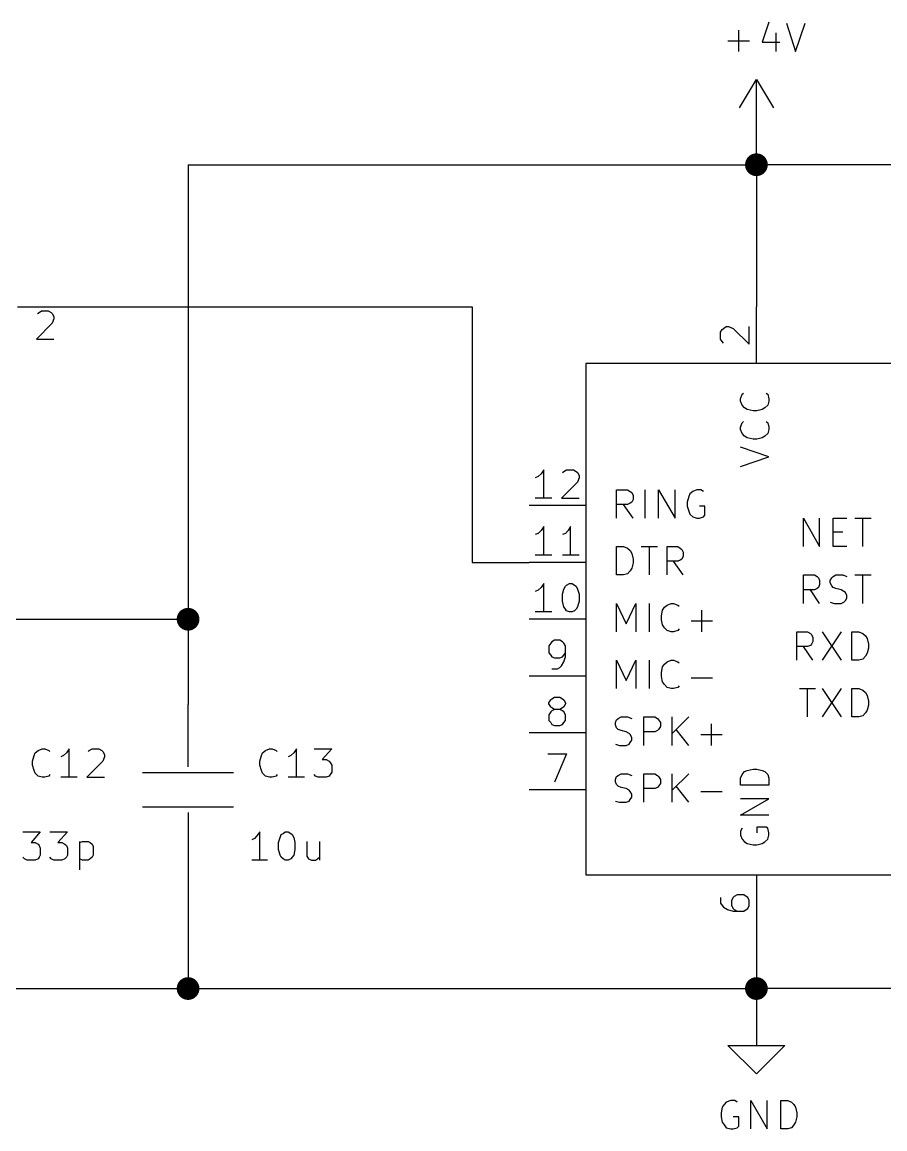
# Model space of a CAD drawing. Extents: x 10 to 410, y -287 to -10.
# Drawn here: x 232.61 to 271.17, y -156.13 to -106.66 of the extents above; entities that cross this region are included whole.
import ezdxf

# ---------------------------------------------------------------- set-up
doc = ezdxf.new("R2010")
doc.units = 0
doc.header["$MEASUREMENT"] = 0
for name, color, linetype in [('CYAN2', 4, 'CONTINUOUS'), ('GREEN2', 3, 'CONTINUOUS'), ('RED2', 1, 'CONTINUOUS')]:
    doc.layers.add(name, color=color, linetype=linetype)

msp = doc.modelspace()

# ---------------------------------------------------------------- linework, layer by layer
at = {"layer": 'CYAN2', "linetype": 'CONTINUOUS'}
for p, q in [((265.989, -106.655), (265.684, -107.544)), ((266.776, -106.705), (267.183, -107.975)), ((267.183, -107.975), (267.614, -106.705)), ((264.643, -107.975), (264.643, -107.01)), ((266.294, -107.137), (266.294, -107.975)), ((264.16, -107.493), (265.125, -107.493)), ((265.684, -107.544), (266.471, -107.544)), ((264.719, -123.495), (264.795, -123.292)), ((264.719, -123.596), (264.719, -123.495)), ((264.795, -123.774), (264.719, -123.596)), ((264.795, -123.292), (264.846, -123.241)), ((265.862, -123.241), (265.938, -123.292)), ((265.938, -123.292), (265.989, -123.495)), ((265.989, -123.596), (265.938, -123.774)), ((265.989, -123.495), (265.989, -123.596)), ((264.897, -123.901), (264.795, -123.774)), ((265.024, -123.977), (264.897, -123.901)), ((265.278, -124.028), (265.024, -123.977)), ((265.455, -124.028), (265.278, -124.028)), ((265.684, -123.977), (265.455, -124.028)), ((265.811, -123.901), (265.684, -123.977)), ((265.938, -123.774), (265.811, -123.901)), ((264.719, -124.765), (264.795, -124.562)), ((264.795, -124.562), (264.846, -124.511)), ((265.862, -124.511), (265.938, -124.562)), ((265.938, -124.562), (265.989, -124.765)), ((264.719, -124.866), (264.719, -124.765)), ((264.795, -125.044), (264.719, -124.866)), ((264.897, -125.171), (264.795, -125.044)), ((265.024, -125.247), (264.897, -125.171)), ((265.811, -125.171), (265.684, -125.247)), ((265.938, -125.044), (265.811, -125.171)), ((265.989, -124.866), (265.938, -125.044)), ((265.989, -124.765), (265.989, -124.866)), ((265.989, -126.086), (264.719, -125.654)), ((265.278, -125.298), (265.024, -125.247)), ((265.455, -125.298), (265.278, -125.298)), ((265.684, -125.247), (265.455, -125.298)), ((264.719, -126.517), (265.989, -126.086)), ((259.182, -128.829), (259.182, -127.559)), ((259.182, -127.559), (259.664, -127.559)), ((259.664, -127.559), (259.791, -127.635)), ((259.791, -127.635), (259.867, -127.686)), ((260.452, -128.829), (260.452, -127.559)), ((261.061, -128.829), (261.061, -127.559)), ((261.061, -127.559), (261.798, -128.829)), ((261.798, -128.829), (261.798, -127.559)), ((262.585, -127.635), (262.458, -127.737)), ((262.763, -127.559), (262.585, -127.635)), ((262.941, -127.559), (262.763, -127.559)), ((263.068, -127.635), (262.941, -127.559)), ((259.867, -128.118), (259.791, -128.168)), ((259.867, -127.686), (259.918, -127.813)), ((259.918, -127.991), (259.867, -128.118)), ((259.918, -127.813), (259.918, -127.991)), ((262.407, -127.864), (262.331, -128.118)), ((262.331, -128.118), (262.331, -128.295)), ((262.458, -127.737), (262.407, -127.864)), ((259.664, -128.219), (259.182, -128.219)), ((259.918, -128.829), (259.486, -128.219)), ((259.791, -128.168), (259.664, -128.219)), ((262.331, -128.295), (262.407, -128.524)), ((262.407, -128.524), (262.458, -128.651)), ((263.119, -128.295), (262.89, -128.295)), ((263.119, -128.702), (263.119, -128.295)), ((262.458, -128.651), (262.585, -128.778)), ((262.585, -128.778), (262.763, -128.829)), ((262.763, -128.829), (262.89, -128.829)), ((262.89, -128.829), (263.068, -128.778)), ((263.068, -128.778), (263.119, -128.702)), ((267.538, -130.099), (267.538, -128.829)), ((267.538, -128.829), (268.249, -130.099)), ((268.249, -130.099), (268.249, -128.829)), ((268.859, -130.099), (268.859, -128.829)), ((268.859, -128.829), (269.469, -128.829)), ((269.824, -128.829), (270.561, -128.829)), ((270.18, -130.099), (270.18, -128.829)), ((268.859, -129.438), (269.291, -129.438)), ((259.182, -131.369), (259.182, -130.099)), ((259.182, -130.099), (259.486, -130.099)), ((259.486, -130.099), (259.664, -130.175)), ((260.274, -130.099), (261.01, -130.099)), ((260.655, -131.369), (260.655, -130.099)), ((261.442, -131.369), (261.442, -130.099)), ((261.442, -130.099), (261.925, -130.099)), ((261.925, -130.099), (262.026, -130.175)), ((269.469, -130.099), (268.859, -130.099)), ((259.664, -130.175), (259.791, -130.277)), ((259.791, -130.277), (259.867, -130.404)), ((259.867, -130.404), (259.918, -130.658)), ((262.026, -130.175), (262.103, -130.226)), ((262.103, -130.226), (262.153, -130.353)), ((262.153, -130.531), (262.103, -130.658)), ((262.153, -130.353), (262.153, -130.531)), ((259.867, -131.064), (259.791, -131.191)), ((259.918, -130.835), (259.867, -131.064)), ((259.918, -130.658), (259.918, -130.835)), ((261.925, -130.759), (261.442, -130.759)), ((262.153, -131.369), (261.722, -130.759)), ((262.026, -130.708), (261.925, -130.759)), ((262.103, -130.658), (262.026, -130.708)), ((259.486, -131.369), (259.182, -131.369)), ((259.664, -131.318), (259.486, -131.369)), ((259.791, -131.191), (259.664, -131.318)), ((267.538, -132.639), (267.538, -131.369)), ((267.538, -131.369), (268.021, -131.369)), ((268.021, -131.369), (268.148, -131.445)), ((268.148, -131.445), (268.199, -131.496)), ((268.199, -131.496), (268.249, -131.623)), ((268.732, -131.623), (268.808, -131.496)), ((268.808, -131.496), (268.859, -131.445)), ((268.859, -131.445), (268.986, -131.369)), ((268.986, -131.369), (269.291, -131.369)), ((269.291, -131.369), (269.469, -131.445)), ((269.824, -131.369), (270.561, -131.369)), ((270.18, -132.639), (270.18, -131.369)), ((268.021, -132.029), (267.538, -132.029)), ((268.249, -132.639), (267.843, -132.029)), ((268.148, -131.978), (268.021, -132.029)), ((268.199, -131.928), (268.148, -131.978)), ((268.249, -131.801), (268.199, -131.928)), ((268.249, -131.623), (268.249, -131.801)), ((268.732, -131.724), (268.732, -131.623)), ((268.808, -131.851), (268.732, -131.724)), ((268.859, -131.928), (268.808, -131.851)), ((268.986, -131.978), (268.859, -131.928)), ((269.215, -132.029), (268.986, -131.978)), ((269.342, -132.105), (269.215, -132.029)), ((269.418, -132.156), (269.342, -132.105)), ((268.732, -132.588), (268.91, -132.639)), ((269.215, -132.639), (269.342, -132.588)), ((269.342, -132.588), (269.418, -132.512)), ((269.469, -132.283), (269.418, -132.156)), ((269.418, -132.512), (269.469, -132.41)), ((269.469, -132.41), (269.469, -132.283)), ((259.182, -133.909), (259.182, -132.639)), ((259.182, -132.639), (259.613, -133.553)), ((259.613, -133.553), (260.045, -132.639)), ((260.045, -132.639), (260.045, -133.909)), ((260.655, -133.909), (260.655, -132.639)), ((261.188, -133.198), (261.239, -132.944)), ((261.239, -132.944), (261.315, -132.817)), ((261.315, -132.817), (261.442, -132.715)), ((261.442, -132.715), (261.62, -132.639)), ((261.62, -132.639), (261.722, -132.639)), ((261.722, -132.639), (261.925, -132.715)), ((261.925, -132.715), (261.976, -132.766)), ((262.992, -133.909), (262.992, -132.944)), ((268.91, -132.639), (269.215, -132.639)), ((261.188, -133.375), (261.188, -133.198)), ((261.239, -133.604), (261.188, -133.375)), ((262.509, -133.426), (263.474, -133.426)), ((261.315, -133.731), (261.239, -133.604)), ((261.442, -133.858), (261.315, -133.731)), ((261.62, -133.909), (261.442, -133.858)), ((261.722, -133.909), (261.62, -133.909)), ((261.925, -133.858), (261.722, -133.909)), ((261.976, -133.782), (261.925, -133.858)), ((267.233, -135.179), (267.233, -133.909)), ((267.233, -133.909), (267.716, -133.909)), ((267.716, -133.909), (267.843, -133.985)), ((267.843, -133.985), (267.894, -134.036)), ((267.894, -134.036), (267.945, -134.163)), ((268.376, -133.909), (269.215, -135.179)), ((269.215, -133.909), (268.376, -135.179)), ((269.697, -135.179), (269.697, -133.909)), ((269.697, -133.909), (270.002, -133.909)), ((270.002, -133.909), (270.18, -133.985)), ((270.18, -133.985), (270.307, -134.087)), ((270.307, -134.087), (270.383, -134.214)), ((267.716, -134.569), (267.233, -134.569)), ((267.945, -135.179), (267.538, -134.569)), ((267.843, -134.518), (267.716, -134.569)), ((267.894, -134.468), (267.843, -134.518)), ((267.945, -134.341), (267.894, -134.468)), ((267.945, -134.163), (267.945, -134.341)), ((270.383, -134.214), (270.434, -134.468)), ((270.434, -134.468), (270.434, -134.645)), ((270.307, -135.001), (270.18, -135.128)), ((270.383, -134.874), (270.307, -135.001)), ((270.434, -134.645), (270.383, -134.874)), ((259.182, -136.449), (259.182, -135.179)), ((259.182, -135.179), (259.613, -136.093)), ((259.613, -136.093), (260.045, -135.179)), ((260.045, -135.179), (260.045, -136.449)), ((260.655, -136.449), (260.655, -135.179)), ((261.188, -135.738), (261.239, -135.484)), ((261.239, -135.484), (261.315, -135.357)), ((261.315, -135.357), (261.442, -135.255)), ((261.442, -135.255), (261.62, -135.179)), ((261.62, -135.179), (261.722, -135.179)), ((261.722, -135.179), (261.925, -135.255)), ((261.925, -135.255), (261.976, -135.306)), ((270.002, -135.179), (269.697, -135.179)), ((270.18, -135.128), (270.002, -135.179)), ((261.188, -135.915), (261.188, -135.738)), ((261.239, -136.144), (261.188, -135.915)), ((262.509, -135.966), (263.474, -135.966)), ((261.315, -136.271), (261.239, -136.144)), ((261.442, -136.398), (261.315, -136.271)), ((261.62, -136.449), (261.442, -136.398)), ((261.722, -136.449), (261.62, -136.449)), ((261.925, -136.398), (261.722, -136.449)), ((261.976, -136.322), (261.925, -136.398)), ((267.36, -136.449), (268.072, -136.449)), ((267.716, -137.719), (267.716, -136.449)), ((268.376, -136.449), (269.215, -137.719)), ((269.215, -136.449), (268.376, -137.719)), ((269.697, -137.719), (269.697, -136.449)), ((269.697, -136.449), (270.002, -136.449)), ((270.002, -136.449), (270.18, -136.525)), ((270.18, -136.525), (270.307, -136.627)), ((270.307, -136.627), (270.383, -136.754)), ((270.383, -136.754), (270.434, -137.008)), ((270.434, -137.008), (270.434, -137.185)), ((270.307, -137.541), (270.18, -137.668)), ((270.383, -137.414), (270.307, -137.541)), ((270.434, -137.185), (270.383, -137.414)), ((259.131, -137.973), (259.182, -137.846)), ((259.131, -138.074), (259.131, -137.973)), ((259.182, -137.846), (259.258, -137.795)), ((259.258, -137.795), (259.385, -137.719)), ((259.385, -137.719), (259.664, -137.719)), ((259.664, -137.719), (259.867, -137.795)), ((260.401, -138.989), (260.401, -137.719)), ((260.401, -137.719), (260.883, -137.719)), ((260.883, -137.719), (261.01, -137.795)), ((261.01, -137.795), (261.061, -137.846)), ((261.061, -137.846), (261.137, -137.973)), ((261.137, -137.973), (261.137, -138.151)), ((261.671, -138.989), (261.671, -137.719)), ((262.407, -137.719), (261.671, -138.455)), ((263.423, -138.989), (263.423, -138.024)), ((270.002, -137.719), (269.697, -137.719)), ((270.18, -137.668), (270.002, -137.719)), ((259.182, -138.201), (259.131, -138.074)), ((259.258, -138.278), (259.182, -138.201)), ((259.385, -138.328), (259.258, -138.278)), ((259.613, -138.379), (259.385, -138.328)), ((259.74, -138.455), (259.613, -138.379)), ((259.791, -138.506), (259.74, -138.455)), ((259.867, -138.633), (259.791, -138.506)), ((260.883, -138.379), (260.401, -138.379)), ((261.01, -138.328), (260.883, -138.379)), ((261.061, -138.278), (261.01, -138.328)), ((261.137, -138.151), (261.061, -138.278)), ((262.407, -138.989), (261.849, -138.278)), ((262.941, -138.506), (263.906, -138.506)), ((259.131, -138.938), (259.309, -138.989)), ((259.309, -138.989), (259.613, -138.989)), ((259.613, -138.989), (259.74, -138.938)), ((259.74, -138.938), (259.791, -138.862)), ((259.791, -138.862), (259.867, -138.76)), ((259.867, -138.76), (259.867, -138.633)), ((233.07, -139.7), (233.147, -139.446)), ((233.147, -139.446), (233.197, -139.319)), ((233.197, -139.319), (233.324, -139.217)), ((233.324, -139.217), (233.502, -139.141)), ((233.502, -139.141), (233.629, -139.141)), ((233.629, -139.141), (233.807, -139.217)), ((233.807, -139.217), (233.858, -139.268)), ((234.467, -139.446), (234.34, -139.497)), ((234.594, -139.319), (234.467, -139.446)), ((234.721, -139.141), (234.594, -139.319)), ((234.721, -140.411), (234.721, -139.141)), ((235.56, -139.268), (235.61, -139.217)), ((235.61, -139.217), (235.737, -139.141)), ((235.737, -139.141), (236.042, -139.141)), ((236.042, -139.141), (236.169, -139.217)), ((236.169, -139.217), (236.22, -139.268)), ((236.22, -139.268), (236.296, -139.395)), ((236.296, -139.497), (236.22, -139.7)), ((236.296, -139.395), (236.296, -139.497)), ((243.23, -139.7), (243.307, -139.446)), ((243.307, -139.446), (243.357, -139.319)), ((243.357, -139.319), (243.484, -139.217)), ((243.484, -139.217), (243.662, -139.141)), ((243.662, -139.141), (243.789, -139.141)), ((243.789, -139.141), (243.967, -139.217)), ((243.967, -139.217), (244.018, -139.268)), ((244.627, -139.446), (244.5, -139.497)), ((244.754, -139.319), (244.627, -139.446)), ((244.881, -139.141), (244.754, -139.319)), ((244.881, -140.411), (244.881, -139.141)), ((245.669, -139.141), (246.456, -139.141)), ((246.456, -139.141), (246.024, -139.624)), ((233.07, -139.878), (233.07, -139.7)), ((233.147, -140.106), (233.07, -139.878)), ((236.22, -139.7), (235.509, -140.411)), ((243.23, -139.878), (243.23, -139.7)), ((243.307, -140.106), (243.23, -139.878)), ((246.024, -139.624), (246.202, -139.624)), ((246.202, -139.624), (246.329, -139.7)), ((246.329, -139.7), (246.38, -139.751)), ((246.38, -139.751), (246.456, -139.878)), ((246.456, -139.878), (246.456, -140.183)), ((233.197, -140.233), (233.147, -140.106)), ((233.324, -140.36), (233.197, -140.233)), ((233.502, -140.411), (233.324, -140.36)), ((233.629, -140.411), (233.502, -140.411)), ((233.807, -140.36), (233.629, -140.411)), ((233.858, -140.284), (233.807, -140.36)), ((235.077, -140.411), (234.34, -140.411)), ((235.509, -140.411), (236.296, -140.411)), ((243.357, -140.233), (243.307, -140.106)), ((243.484, -140.36), (243.357, -140.233)), ((243.662, -140.411), (243.484, -140.36)), ((243.789, -140.411), (243.662, -140.411)), ((243.967, -140.36), (243.789, -140.411)), ((244.018, -140.284), (243.967, -140.36)), ((245.237, -140.411), (244.5, -140.411)), ((245.72, -140.36), (245.669, -140.284)), ((245.847, -140.411), (245.72, -140.36)), ((246.202, -140.411), (245.847, -140.411)), ((246.329, -140.36), (246.202, -140.411)), ((246.38, -140.284), (246.329, -140.36)), ((246.456, -140.183), (246.38, -140.284)), ((259.131, -140.513), (259.182, -140.386)), ((259.131, -140.614), (259.131, -140.513)), ((259.182, -140.386), (259.258, -140.335)), ((259.258, -140.335), (259.385, -140.259)), ((259.385, -140.259), (259.664, -140.259)), ((259.664, -140.259), (259.867, -140.335)), ((260.401, -141.529), (260.401, -140.259)), ((260.401, -140.259), (260.883, -140.259)), ((260.883, -140.259), (261.01, -140.335)), ((261.01, -140.335), (261.061, -140.386)), ((261.061, -140.386), (261.137, -140.513)), ((261.137, -140.513), (261.137, -140.691)), ((261.671, -141.529), (261.671, -140.259)), ((262.407, -140.259), (261.671, -140.995)), ((264.719, -140.462), (264.795, -140.284)), ((264.719, -140.767), (264.719, -140.462)), ((264.795, -140.284), (264.897, -140.157)), ((264.897, -140.157), (265.024, -140.106)), ((265.024, -140.106), (265.278, -140.056)), ((265.278, -140.056), (265.455, -140.056)), ((265.455, -140.056), (265.684, -140.106)), ((265.684, -140.106), (265.811, -140.157)), ((265.811, -140.157), (265.938, -140.284)), ((265.938, -140.284), (265.989, -140.462)), ((265.989, -140.462), (265.989, -140.767)), ((259.182, -140.741), (259.131, -140.614)), ((259.258, -140.818), (259.182, -140.741)), ((259.385, -140.868), (259.258, -140.818)), ((259.613, -140.919), (259.385, -140.868)), ((259.74, -140.995), (259.613, -140.919)), ((259.791, -141.046), (259.74, -140.995)), ((260.883, -140.919), (260.401, -140.919)), ((261.01, -140.868), (260.883, -140.919)), ((261.061, -140.818), (261.01, -140.868)), ((261.137, -140.691), (261.061, -140.818)), ((262.407, -141.529), (261.849, -140.818)), ((265.989, -140.767), (264.719, -140.767)), ((259.131, -141.478), (259.309, -141.529)), ((259.613, -141.529), (259.74, -141.478)), ((259.74, -141.478), (259.791, -141.402)), ((259.867, -141.173), (259.791, -141.046)), ((259.791, -141.402), (259.867, -141.3)), ((259.867, -141.3), (259.867, -141.173)), ((262.941, -141.046), (263.906, -141.046)), ((264.719, -142.113), (265.989, -141.376)), ((265.989, -141.376), (264.719, -141.376)), ((259.309, -141.529), (259.613, -141.529)), ((265.989, -142.113), (264.719, -142.113)), ((232.639, -142.85), (233.426, -142.85)), ((233.426, -142.85), (233.02, -143.332)), ((233.858, -142.85), (234.645, -142.85)), ((234.645, -142.85), (234.213, -143.332)), ((243.23, -142.85), (243.103, -143.027)), ((243.23, -144.12), (243.23, -142.85)), ((244.145, -143.104), (244.196, -142.977)), ((244.196, -142.977), (244.272, -142.926)), ((244.272, -142.926), (244.373, -142.85)), ((244.373, -142.85), (244.5, -142.85)), ((244.5, -142.85), (244.627, -142.926)), ((244.627, -142.926), (244.678, -142.977)), ((244.678, -142.977), (244.754, -143.104)), ((264.795, -142.697), (264.719, -142.824)), ((264.719, -142.824), (264.719, -143.002)), ((265.862, -142.646), (265.455, -142.646)), ((265.455, -142.646), (265.455, -142.9)), ((265.938, -142.697), (265.862, -142.646)), ((265.989, -142.9), (265.938, -142.697)), ((265.989, -143.002), (265.989, -142.9)), ((233.02, -143.332), (233.197, -143.332)), ((233.197, -143.332), (233.324, -143.408)), ((233.324, -143.408), (233.375, -143.459)), ((233.375, -143.459), (233.426, -143.586)), ((234.213, -143.332), (234.391, -143.332)), ((234.391, -143.332), (234.518, -143.408)), ((234.518, -143.408), (234.594, -143.459)), ((234.594, -143.459), (234.645, -143.586)), ((235.179, -143.281), (235.179, -144.551)), ((235.179, -143.332), (235.306, -143.281)), ((235.306, -143.281), (235.56, -143.281)), ((235.56, -143.281), (235.661, -143.332)), ((235.661, -143.332), (235.737, -143.408)), ((235.737, -143.408), (235.788, -143.51)), ((243.002, -143.154), (242.875, -143.205)), ((243.103, -143.027), (243.002, -143.154)), ((244.069, -143.332), (244.145, -143.104)), ((244.069, -143.637), (244.069, -143.332)), ((244.754, -143.104), (244.805, -143.332)), ((244.805, -143.332), (244.805, -143.637)), ((245.339, -143.281), (245.339, -143.942)), ((245.897, -143.281), (245.897, -144.12)), ((264.719, -143.002), (264.795, -143.18)), ((264.795, -143.18), (264.897, -143.307)), ((264.897, -143.307), (265.024, -143.383)), ((265.024, -143.383), (265.278, -143.434)), ((265.278, -143.434), (265.455, -143.434)), ((265.455, -143.434), (265.684, -143.383)), ((265.684, -143.383), (265.811, -143.307)), ((265.811, -143.307), (265.938, -143.18)), ((265.938, -143.18), (265.989, -143.002)), ((233.426, -143.891), (233.375, -143.993)), ((233.426, -143.586), (233.426, -143.891)), ((234.645, -143.891), (234.594, -143.993)), ((234.645, -143.586), (234.645, -143.891)), ((235.788, -143.891), (235.737, -143.993)), ((235.788, -143.51), (235.788, -143.891)), ((244.145, -143.891), (244.069, -143.637)), ((244.196, -143.993), (244.145, -143.891)), ((244.754, -143.891), (244.678, -143.993)), ((244.805, -143.637), (244.754, -143.891)), ((245.339, -143.942), (245.415, -144.069)), ((232.715, -144.069), (232.639, -143.993)), ((232.842, -144.12), (232.715, -144.069)), ((233.197, -144.12), (232.842, -144.12)), ((233.324, -144.069), (233.197, -144.12)), ((233.375, -143.993), (233.324, -144.069)), ((233.909, -144.069), (233.858, -143.993)), ((234.036, -144.12), (233.909, -144.069)), ((234.391, -144.12), (234.036, -144.12)), ((234.518, -144.069), (234.391, -144.12)), ((234.594, -143.993), (234.518, -144.069)), ((235.306, -144.12), (235.179, -144.069)), ((235.56, -144.12), (235.306, -144.12)), ((235.661, -144.069), (235.56, -144.12)), ((235.737, -143.993), (235.661, -144.069)), ((243.586, -144.12), (242.875, -144.12)), ((244.272, -144.069), (244.196, -143.993)), ((244.373, -144.12), (244.272, -144.069)), ((244.5, -144.12), (244.373, -144.12)), ((244.627, -144.069), (244.5, -144.12)), ((244.678, -143.993), (244.627, -144.069)), ((245.415, -144.069), (245.542, -144.12)), ((245.542, -144.12), (245.72, -144.12)), ((245.72, -144.12), (245.821, -144.069)), ((245.821, -144.069), (245.897, -143.993)), ((264.287, -154.864), (264.084, -154.94)), ((264.465, -154.864), (264.287, -154.864)), ((264.566, -154.94), (264.465, -154.864)), ((265.176, -156.134), (265.176, -154.864)), ((265.176, -154.864), (265.913, -156.134)), ((265.913, -156.134), (265.913, -154.864)), ((266.522, -156.134), (266.522, -154.864)), ((266.522, -154.864), (266.827, -154.864)), ((266.827, -154.864), (267.005, -154.94)), ((263.906, -155.169), (263.855, -155.423)), ((263.982, -155.042), (263.906, -155.169)), ((264.084, -154.94), (263.982, -155.042)), ((267.005, -154.94), (267.106, -155.042)), ((267.106, -155.042), (267.183, -155.169)), ((267.183, -155.169), (267.233, -155.423)), ((263.855, -155.423), (263.855, -155.6)), ((263.855, -155.6), (263.906, -155.829)), ((263.906, -155.829), (263.982, -155.956)), ((264.643, -155.6), (264.389, -155.6)), ((264.643, -156.007), (264.643, -155.6)), ((267.183, -155.829), (267.106, -155.956)), ((267.233, -155.6), (267.183, -155.829)), ((267.233, -155.423), (267.233, -155.6)), ((263.982, -155.956), (264.084, -156.083)), ((264.084, -156.083), (264.287, -156.134)), ((264.287, -156.134), (264.389, -156.134)), ((264.389, -156.134), (264.566, -156.083)), ((264.566, -156.083), (264.643, -156.007)), ((266.827, -156.134), (266.522, -156.134)), ((267.005, -156.083), (266.827, -156.134)), ((267.106, -155.956), (267.005, -156.083))]:
    msp.add_line(p, q, dxfattribs=at)
at = {"layer": 'GREEN2', "linetype": 'CONTINUOUS'}
for p, q in [((265.43, -113.03), (265.43, -111.76)), ((240.03, -113.03), (265.43, -113.03)), ((240.03, -113.03), (240.03, -133.35)), ((287.02, -113.03), (265.43, -113.03)), ((265.43, -113.03), (265.43, -119.38)), ((234.95, -119.38), (252.73, -119.38)), ((252.73, -119.38), (252.73, -130.81)), ((252.73, -130.81), (255.27, -130.81)), ((229.87, -133.35), (240.03, -133.35)), ((240.03, -133.35), (240.03, -137.16)), ((240.03, -144.78), (240.03, -149.86)), ((265.43, -147.32), (265.43, -149.86)), ((229.87, -149.86), (240.03, -149.86)), ((240.03, -149.86), (265.43, -149.86)), ((265.43, -149.86), (265.43, -151.13)), ((297.18, -149.86), (265.43, -149.86))]:
    msp.add_line(p, q, dxfattribs=at)
at = {"layer": 'GREEN2', "const_width": 0.508}
for points in [[(265.176, -113.03, 1), (265.684, -113.03, 1)], [(239.776, -133.35, 1), (240.284, -133.35, 1)], [(239.776, -149.86, 1), (240.284, -149.86, 1)], [(265.176, -149.86, 1), (265.684, -149.86, 1)]]:
    msp.add_lwpolyline(points, format="xyb", close=True, dxfattribs=at)
at = {"layer": 'RED2', "linetype": 'CONTINUOUS'}
for p, q in [((264.668, -110.49), (265.43, -109.22)), ((265.43, -111.76), (265.43, -109.22)), ((265.43, -109.22), (266.192, -110.49)), ((232.41, -119.38), (234.95, -119.38)), ((233.299, -119.685), (233.375, -119.634)), ((233.375, -119.634), (233.477, -119.558)), ((233.477, -119.558), (233.782, -119.558)), ((233.782, -119.558), (233.909, -119.634)), ((233.909, -119.634), (233.959, -119.685)), ((233.959, -119.685), (234.036, -119.812)), ((265.43, -121.92), (265.43, -119.38)), ((233.959, -120.117), (233.248, -120.828)), ((234.036, -119.913), (233.959, -120.117)), ((234.036, -119.812), (234.036, -119.913)), ((263.83, -120.523), (263.906, -120.396)), ((263.83, -120.828), (263.83, -120.523)), ((263.906, -120.396), (263.957, -120.345)), ((263.957, -120.345), (264.084, -120.269)), ((264.084, -120.269), (264.185, -120.269)), ((264.185, -120.269), (264.389, -120.345)), ((264.389, -120.345), (265.1, -121.056)), ((265.1, -121.056), (265.1, -120.269)), ((233.248, -120.828), (234.036, -120.828)), ((263.906, -120.929), (263.83, -120.828)), ((263.957, -121.006), (263.906, -120.929)), ((257.81, -121.92), (257.81, -144.78)), ((271.78, -121.92), (257.81, -121.92)), ((255.676, -126.975), (255.549, -127.025)), ((255.803, -126.848), (255.676, -126.975)), ((255.93, -126.67), (255.803, -126.848)), ((255.93, -127.94), (255.93, -126.67)), ((256.769, -126.797), (256.819, -126.746)), ((256.819, -126.746), (256.946, -126.67)), ((256.946, -126.67), (257.251, -126.67)), ((257.251, -126.67), (257.378, -126.746)), ((257.378, -126.746), (257.429, -126.797)), ((257.429, -126.797), (257.505, -126.924)), ((257.505, -127.025), (257.429, -127.229)), ((257.505, -126.924), (257.505, -127.025)), ((257.429, -127.229), (256.718, -127.94)), ((256.286, -127.94), (255.549, -127.94)), ((256.718, -127.94), (257.505, -127.94)), ((257.81, -128.27), (255.27, -128.27)), ((255.676, -129.515), (255.549, -129.565)), ((255.803, -129.388), (255.676, -129.515)), ((255.93, -129.21), (255.803, -129.388)), ((255.93, -130.48), (255.93, -129.21)), ((256.896, -129.515), (256.769, -129.565)), ((257.023, -129.388), (256.896, -129.515)), ((257.124, -129.21), (257.023, -129.388)), ((257.124, -130.48), (257.124, -129.21)), ((256.286, -130.48), (255.549, -130.48)), ((257.505, -130.48), (256.769, -130.48)), ((257.81, -130.81), (255.27, -130.81)), ((255.676, -132.055), (255.549, -132.105)), ((255.803, -131.928), (255.676, -132.055)), ((255.93, -131.75), (255.803, -131.928)), ((255.93, -133.02), (255.93, -131.75)), ((256.769, -132.232), (256.819, -132.004)), ((256.819, -132.004), (256.896, -131.877)), ((256.896, -131.877), (256.946, -131.826)), ((256.946, -131.826), (257.073, -131.75)), ((257.073, -131.75), (257.2, -131.75)), ((257.2, -131.75), (257.302, -131.826)), ((257.302, -131.826), (257.378, -131.877)), ((257.378, -131.877), (257.429, -132.004)), ((257.429, -132.004), (257.505, -132.232)), ((256.769, -132.537), (256.769, -132.232)), ((256.819, -132.791), (256.769, -132.537)), ((257.505, -132.537), (257.429, -132.791)), ((257.505, -132.232), (257.505, -132.537)), ((256.286, -133.02), (255.549, -133.02)), ((256.896, -132.893), (256.819, -132.791)), ((256.946, -132.969), (256.896, -132.893)), ((257.073, -133.02), (256.946, -132.969)), ((257.2, -133.02), (257.073, -133.02)), ((257.302, -132.969), (257.2, -133.02)), ((257.378, -132.893), (257.302, -132.969)), ((257.429, -132.791), (257.378, -132.893)), ((257.81, -133.35), (255.27, -133.35)), ((256.235, -134.417), (256.159, -134.544)), ((256.159, -134.544), (256.159, -134.849)), ((256.286, -134.366), (256.235, -134.417)), ((256.413, -134.29), (256.286, -134.366)), ((256.642, -134.29), (256.413, -134.29)), ((256.769, -134.366), (256.642, -134.29)), ((256.819, -134.417), (256.769, -134.366)), ((256.896, -134.544), (256.819, -134.417)), ((256.896, -135.026), (256.896, -134.544)), ((256.159, -134.849), (256.235, -134.95)), ((256.235, -134.95), (256.286, -135.026)), ((256.286, -135.026), (256.413, -135.077)), ((256.413, -135.077), (256.642, -135.077)), ((256.642, -135.077), (256.769, -135.026)), ((256.769, -135.026), (256.819, -134.95)), ((256.819, -134.95), (256.896, -134.849)), ((256.819, -135.255), (256.896, -135.026)), ((256.286, -135.56), (256.54, -135.56)), ((256.54, -135.56), (256.642, -135.509)), ((256.642, -135.509), (256.718, -135.433)), ((256.718, -135.433), (256.819, -135.255)), ((257.81, -135.89), (255.27, -135.89)), ((256.159, -137.084), (256.235, -136.957)), ((256.235, -136.957), (256.286, -136.906)), ((256.286, -136.906), (256.413, -136.83)), ((256.413, -136.83), (256.642, -136.83)), ((256.642, -136.83), (256.769, -136.906)), ((256.769, -136.906), (256.819, -136.957)), ((256.819, -136.957), (256.896, -137.084)), ((240.03, -139.954), (240.03, -137.16)), ((256.159, -137.135), (256.159, -137.084)), ((256.235, -137.262), (256.159, -137.135)), ((256.235, -137.49), (256.159, -137.617)), ((256.286, -137.312), (256.235, -137.262)), ((256.286, -137.439), (256.235, -137.49)), ((256.413, -137.389), (256.286, -137.312)), ((256.413, -137.389), (256.286, -137.439)), ((256.642, -137.389), (256.413, -137.389)), ((256.769, -137.312), (256.642, -137.389)), ((256.769, -137.439), (256.642, -137.389)), ((256.819, -137.262), (256.769, -137.312)), ((256.819, -137.49), (256.769, -137.439)), ((256.896, -137.135), (256.819, -137.262)), ((256.896, -137.617), (256.819, -137.49)), ((256.896, -137.084), (256.896, -137.135)), ((256.159, -137.617), (256.159, -137.871)), ((256.159, -137.871), (256.235, -137.973)), ((256.235, -137.973), (256.286, -138.049)), ((256.769, -138.049), (256.819, -137.973)), ((256.819, -137.973), (256.896, -137.871)), ((256.896, -137.871), (256.896, -137.617)), ((257.81, -138.43), (255.27, -138.43)), ((256.286, -138.049), (256.413, -138.1)), ((256.413, -138.1), (256.642, -138.1)), ((256.642, -138.1), (256.769, -138.049)), ((256.108, -139.37), (256.946, -139.37)), ((256.946, -139.37), (256.413, -140.64)), ((237.998, -140.208), (242.062, -140.208)), ((257.81, -140.97), (255.27, -140.97)), ((237.998, -141.732), (242.062, -141.732)), ((240.03, -141.986), (240.03, -144.78)), ((257.81, -144.78), (271.78, -144.78)), ((265.43, -144.78), (265.43, -147.32)), ((263.83, -145.796), (263.83, -146.05)), ((264.389, -145.796), (264.312, -145.923)), ((264.312, -145.923), (264.312, -146.152)), ((264.439, -145.745), (264.389, -145.796)), ((264.566, -145.669), (264.439, -145.745)), ((264.871, -145.669), (264.566, -145.669)), ((264.973, -145.745), (264.871, -145.669)), ((265.049, -145.796), (264.973, -145.745)), ((265.1, -145.923), (265.049, -145.796)), ((265.1, -146.152), (265.1, -145.923)), ((263.83, -146.05), (263.906, -146.152)), ((263.906, -146.152), (263.957, -146.228)), ((263.957, -146.228), (264.135, -146.329)), ((264.135, -146.329), (264.389, -146.406)), ((264.312, -146.152), (264.389, -146.279)), ((264.389, -146.279), (264.439, -146.329)), ((264.389, -146.406), (264.871, -146.406)), ((264.439, -146.329), (264.566, -146.406)), ((264.871, -146.406), (264.973, -146.329)), ((264.973, -146.329), (265.049, -146.279)), ((265.049, -146.279), (265.1, -146.152)), ((265.43, -151.13), (265.43, -152.4)), ((265.43, -153.67), (264.16, -152.4)), ((264.16, -152.4), (265.43, -152.4)), ((265.43, -152.4), (266.7, -152.4)), ((266.7, -152.4), (265.43, -153.67))]:
    msp.add_line(p, q, dxfattribs=at)

doc.saveas('drawing.dxf')
